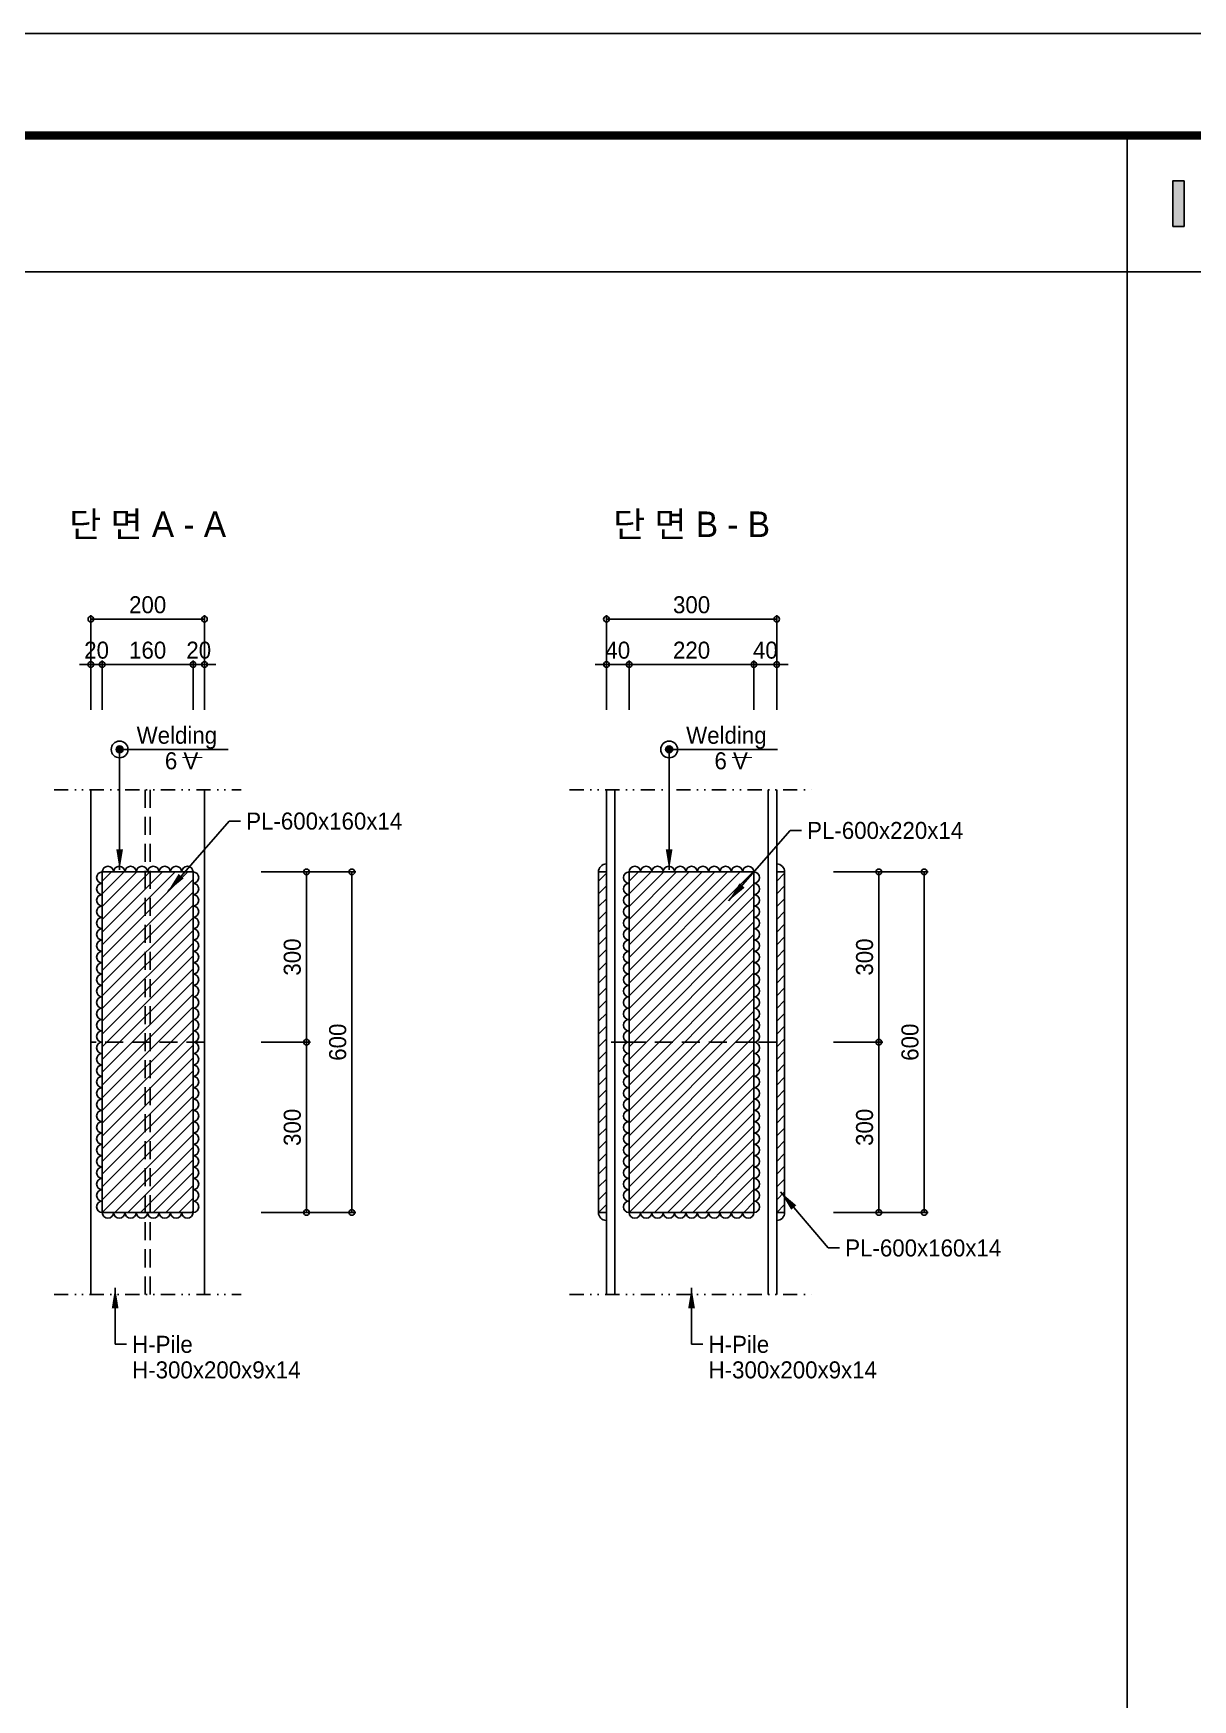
# Model space of a CAD drawing. Header units: millimetres. Extents: x 1073475 to 2890243, y -1340830 to -367733.
# Drawn here: x 2715653 to 2717696, y -370669 to -367733 of the extents above; entities that cross this region are included whole.
import ezdxf
from ezdxf.enums import TextEntityAlignment as Align

# ---------------------------------------------------------------- set-up
doc = ezdxf.new("R2010")
doc.units = ezdxf.units.MM
doc.header["$LTSCALE"] = 50
doc.header["$PDMODE"] = 3
doc.header["$PDSIZE"] = 100
doc.linetypes.add('DIVIDE', pattern=[1.25, 0.5, -0.25, 0, -0.25, 0, -0.25])
doc.linetypes.add('HIDDEN', pattern=[9.525, 6.35, -3.175])
doc.layers.get('Defpoints').update_dxf_attribs({"color": 151})
for name, color, linetype in [('11', 11, 'Continuous'), ('C-CEN-DI', 1, 'DIVIDE'), ('C-CEN-HI', 1, 'HIDDEN'), ('C-DIM', 7, 'Continuous'), ('C-li', 41, 'Continuous'), ('C-PLATE', 135, 'Continuous'), ('C-TT', 9, 'Continuous'), ('C-WALE-1', 3, 'Continuous'), ('C-WALE-2', 1, 'Continuous'), ('C-WELDING', 41, 'Continuous'), ('TEX', 3, 'Continuous'), ('TEXT', 3, 'Continuous'), ('TITLE-2', 3, 'Continuous')]:
    doc.layers.add(name, color=color, linetype=linetype)
doc.styles.add('RXHG', font='arial.ttf')
doc.styles.add('돋움', font='')
doc.styles.get('돋움').set_extended_font_data('Dotum')
doc.dimstyles.new('SAM-LE-LE-상', dxfattribs={"dimscale": 0.1, "dimtxt": 300, "dimasz": 360, "dimexe": 70, "dimexo": 0, "dimgap": 100, "dimtad": 1, "dimdec": 0, "dimzin": 0, "dimdsep": 46, "dimlunit": 6, "dimtxsty": '돋움', "dimblk": 'NONE', "dimcen": 100, "dimclrd": 8, "dimclre": 8, "dimclrt": 256, "dimadec": 0, "dimazin": 0, "dimtfac": 1, "dimtdec": 0, "dimtix": 1, "dimtmove": 2, "dimatfit": 3, "dimfxl": 70, "dimtolj": 1, "dimtzin": 0, "dimlwd": -1, "dimlwe": -1, "dimarcsym": 0})
doc.dimstyles.new('SAM-상', dxfattribs={"dimscale": 0.1, "dimtxt": 300, "dimasz": 100, "dimexe": 70, "dimexo": 0, "dimgap": 100, "dimtad": 1, "dimdec": 0, "dimzin": 0, "dimdsep": 46, "dimlunit": 6, "dimtxsty": '돋움', "dimblk": 'ORIGIN', "dimcen": 100, "dimclrd": 8, "dimclre": 8, "dimclrt": 1, "dimadec": 0, "dimazin": 0, "dimtfac": 1, "dimtdec": 0, "dimtix": 1, "dimtmove": 2, "dimatfit": 3, "dimfxl": 70, "dimtolj": 1, "dimtzin": 0, "dimlwd": -1, "dimlwe": -1, "dimarcsym": 0})

# ---------------------------------------------------------------- blocks, each defined once
blk = doc.blocks.new('dbox')
at = {"layer": '11'}
blk.add_line((4288, 57600), (81088, 57600), dxfattribs=at)
at = {"layer": '11', "const_width": 150}
blk.add_lwpolyline([(81088, 1800), (4288, 1800), (4288, 57600), (81088, 57600)], close=True, dxfattribs=at)
at = {"layer": 'TEXT', "color": 7}
blk.add_line((0, 59400), (84100, 59400), dxfattribs=at)
at = {"layer": 'TEX', "color": 6, "linetype": 'Continuous', "style": 'RXHG', "width": 1}
for tag, p in [('일자', (76628, 15972)), ('축척', (76628, 13925)), ('설계번호', (76684, 12170))]:
    blk.add_attdef(tag, p, '', height=300, dxfattribs=at)
at = {"layer": 'TEX', "color": 7, "linetype": 'Continuous', "style": 'RXHG', "width": 1}
blk.add_attdef('파일명', (81840, 4453), '', height=300, rotation=90, dxfattribs=at)
at = {"layer": 'TEX', "linetype": 'Continuous', "style": 'RXHG', "width": 1}
for tag, p in [('도면명-1', (77799, 3389)), ('도면명-2', (77799, 2662))]:
    blk.add_attdef(tag, text='', height=400, dxfattribs=at).set_placement(p, align=Align.CENTER)
blk = doc.blocks.new('_Origin')
at = {"color": 0, "linetype": 'ByBlock', "lineweight": -2}
blk.add_line((0, 0), (-1, 0), dxfattribs=at)
blk.add_circle((0, 0), 0.5, dxfattribs=at)
blk = doc.blocks.new('*D320')
at = {"layer": 'C-DIM', "color": 8, "transparency": 16777216}
for p, q in [((2716653, -368845.1), (2716643, -368845.1)), ((2716663, -368925.1), (2716663, -368838.1)), ((2716663, -368845.1), (2716703, -368845.1)), ((2716703, -368925.1), (2716703, -368838.1)), ((2716713, -368845.1), (2716723, -368845.1))]:
    blk.add_line(p, q, dxfattribs=at)
at = {"layer": 'Defpoints', "color": 0, "transparency": 16777216}
for p in [(2716703, -368845.1), (2716663, -368925.1), (2716703, -368925.1)]:
    blk.add_point(p, dxfattribs=at)
at = {"layer": 'C-DIM', "color": 8, "transparency": 16777216, "xscale": 10, "yscale": 10, "zscale": 10}
blk.add_blockref('_Origin', (2716663, -368845.1), dxfattribs=at)
at = {"layer": 'C-DIM', "color": 8, "transparency": 16777216, "xscale": 10, "yscale": 10, "zscale": 10, "rotation": 180}
blk.add_blockref('_Origin', (2716703, -368845.1), dxfattribs=at)
at = {"layer": 'C-DIM', "color": 1, "transparency": 16777216, "insert": (2716683, -368820), "char_height": 30, "attachment_point": 5, "style": '돋움'}
blk.add_mtext('\\A1;40', dxfattribs=at)
blk = doc.blocks.new('*D321')
at = {"layer": 'C-DIM', "color": 8, "transparency": 16777216}
for p, q in [((2716703, -368925.1), (2716703, -368838.1)), ((2716713, -368845.1), (2716913, -368845.1)), ((2716923, -368925.1), (2716923, -368838.1))]:
    blk.add_line(p, q, dxfattribs=at)
at = {"layer": 'Defpoints', "color": 0, "transparency": 16777216}
for p in [(2716923, -368845.1), (2716703, -368925.1), (2716923, -368925.1)]:
    blk.add_point(p, dxfattribs=at)
at = {"layer": 'C-DIM', "color": 8, "transparency": 16777216, "xscale": 10, "yscale": 10, "zscale": 10, "rotation": 180}
blk.add_blockref('_Origin', (2716703, -368845.1), dxfattribs=at)
at = {"layer": 'C-DIM', "color": 8, "transparency": 16777216, "xscale": 10, "yscale": 10, "zscale": 10}
blk.add_blockref('_Origin', (2716923, -368845.1), dxfattribs=at)
at = {"layer": 'C-DIM', "color": 1, "transparency": 16777216, "insert": (2716813, -368820), "char_height": 30, "attachment_point": 5, "style": '돋움'}
blk.add_mtext('\\A1;220', dxfattribs=at)
blk = doc.blocks.new('*D322')
at = {"layer": 'C-DIM', "color": 8, "transparency": 16777216}
for p, q in [((2716913, -368845.1), (2716903, -368845.1)), ((2716923, -368925.1), (2716923, -368838.1)), ((2716923, -368845.1), (2716963, -368845.1)), ((2716963, -368925.1), (2716963, -368838.1)), ((2716973, -368845.1), (2716983, -368845.1))]:
    blk.add_line(p, q, dxfattribs=at)
at = {"layer": 'Defpoints', "color": 0, "transparency": 16777216}
for p in [(2716963, -368845.1), (2716923, -368925.1), (2716963, -368925.1)]:
    blk.add_point(p, dxfattribs=at)
at = {"layer": 'C-DIM', "color": 8, "transparency": 16777216, "xscale": 10, "yscale": 10, "zscale": 10}
blk.add_blockref('_Origin', (2716923, -368845.1), dxfattribs=at)
at = {"layer": 'C-DIM', "color": 8, "transparency": 16777216, "xscale": 10, "yscale": 10, "zscale": 10, "rotation": 180}
blk.add_blockref('_Origin', (2716963, -368845.1), dxfattribs=at)
at = {"layer": 'C-DIM', "color": 1, "transparency": 16777216, "insert": (2716943, -368820), "char_height": 30, "attachment_point": 5, "style": '돋움'}
blk.add_mtext('\\A1;40', dxfattribs=at)
blk = doc.blocks.new('*D323')
at = {"layer": 'C-DIM', "color": 8, "transparency": 16777216}
for p, q in [((2716663, -368845.1), (2716663, -368758.1)), ((2716673, -368765.1), (2716953, -368765.1)), ((2716963, -368845.1), (2716963, -368758.1))]:
    blk.add_line(p, q, dxfattribs=at)
at = {"layer": 'Defpoints', "color": 0, "transparency": 16777216}
for p in [(2716963, -368765.1), (2716663, -368845.1), (2716963, -368845.1)]:
    blk.add_point(p, dxfattribs=at)
at = {"layer": 'C-DIM', "color": 8, "transparency": 16777216, "xscale": 10, "yscale": 10, "zscale": 10, "rotation": 180}
blk.add_blockref('_Origin', (2716663, -368765.1), dxfattribs=at)
at = {"layer": 'C-DIM', "color": 8, "transparency": 16777216, "xscale": 10, "yscale": 10, "zscale": 10}
blk.add_blockref('_Origin', (2716963, -368765.1), dxfattribs=at)
at = {"layer": 'C-DIM', "color": 1, "transparency": 16777216, "insert": (2716813, -368740), "char_height": 30, "attachment_point": 5, "style": '돋움'}
blk.add_mtext('\\A1;300', dxfattribs=at)
blk = doc.blocks.new('*D324')
at = {"layer": 'C-DIM', "color": 8, "transparency": 16777216}
for p, q in [((2717063, -369210.5), (2717150, -369210.5)), ((2717143, -369220.5), (2717143, -369500.5)), ((2717063, -369510.5), (2717150, -369510.5))]:
    blk.add_line(p, q, dxfattribs=at)
at = {"layer": 'Defpoints', "color": 0, "transparency": 16777216}
for p in [(2717063, -369210.5), (2717063, -369510.5), (2717143, -369510.5)]:
    blk.add_point(p, dxfattribs=at)
at = {"layer": 'C-DIM', "color": 8, "transparency": 16777216, "xscale": 10, "yscale": 10, "zscale": 10}
for p, rotation in [((2717143, -369210.5), 90), ((2717143, -369510.5), 270)]:
    blk.add_blockref('_Origin', p, dxfattribs=dict(at, rotation=rotation))
at = {"layer": 'C-DIM', "color": 1, "transparency": 16777216, "insert": (2717118, -369360.5), "char_height": 30, "attachment_point": 5, "rotation": 90, "style": '돋움'}
blk.add_mtext('\\A1;300', dxfattribs=at)
blk = doc.blocks.new('*D325')
at = {"layer": 'C-DIM', "color": 8, "transparency": 16777216}
for p, q in [((2717063, -369510.5), (2717150, -369510.5)), ((2717143, -369520.5), (2717143, -369800.5)), ((2717063, -369810.5), (2717150, -369810.5))]:
    blk.add_line(p, q, dxfattribs=at)
at = {"layer": 'Defpoints', "color": 0, "transparency": 16777216}
for p in [(2717063, -369510.5), (2717063, -369810.5), (2717143, -369810.5)]:
    blk.add_point(p, dxfattribs=at)
at = {"layer": 'C-DIM', "color": 8, "transparency": 16777216, "xscale": 10, "yscale": 10, "zscale": 10}
for p, rotation in [((2717143, -369510.5), 90), ((2717143, -369810.5), 270)]:
    blk.add_blockref('_Origin', p, dxfattribs=dict(at, rotation=rotation))
at = {"layer": 'C-DIM', "color": 1, "transparency": 16777216, "insert": (2717118, -369660.5), "char_height": 30, "attachment_point": 5, "rotation": 90, "style": '돋움'}
blk.add_mtext('\\A1;300', dxfattribs=at)
blk = doc.blocks.new('*D326')
at = {"layer": 'C-DIM', "color": 8, "transparency": 16777216}
for p, q in [((2717143, -369210.5), (2717230, -369210.5)), ((2717223, -369220.5), (2717223, -369800.5)), ((2717143, -369810.5), (2717230, -369810.5))]:
    blk.add_line(p, q, dxfattribs=at)
at = {"layer": 'Defpoints', "color": 0, "transparency": 16777216}
for p in [(2717143, -369210.5), (2717143, -369810.5), (2717223, -369810.5)]:
    blk.add_point(p, dxfattribs=at)
at = {"layer": 'C-DIM', "color": 8, "transparency": 16777216, "xscale": 10, "yscale": 10, "zscale": 10}
for p, rotation in [((2717223, -369210.5), 90), ((2717223, -369810.5), 270)]:
    blk.add_blockref('_Origin', p, dxfattribs=dict(at, rotation=rotation))
at = {"layer": 'C-DIM', "color": 1, "transparency": 16777216, "insert": (2717198, -369510.5), "char_height": 30, "attachment_point": 5, "rotation": 90, "style": '돋움'}
blk.add_mtext('\\A1;600', dxfattribs=at)
blk = doc.blocks.new('*D327')
at = {"layer": 'C-DIM', "color": 8, "transparency": 16777216}
for p, q in [((2715744.5, -368845.1), (2715734.5, -368845.1)), ((2715754.5, -368925.1), (2715754.5, -368838.1)), ((2715754.5, -368845.1), (2715774.5, -368845.1)), ((2715774.5, -368925.1), (2715774.5, -368838.1)), ((2715784.5, -368845.1), (2715794.5, -368845.1))]:
    blk.add_line(p, q, dxfattribs=at)
at = {"layer": 'Defpoints', "color": 0, "transparency": 16777216}
for p in [(2715774.5, -368845.1), (2715754.5, -368925.1), (2715774.5, -368925.1)]:
    blk.add_point(p, dxfattribs=at)
at = {"layer": 'C-DIM', "color": 8, "transparency": 16777216, "xscale": 10, "yscale": 10, "zscale": 10}
blk.add_blockref('_Origin', (2715754.5, -368845.1), dxfattribs=at)
at = {"layer": 'C-DIM', "color": 8, "transparency": 16777216, "xscale": 10, "yscale": 10, "zscale": 10, "rotation": 180}
blk.add_blockref('_Origin', (2715774.5, -368845.1), dxfattribs=at)
at = {"layer": 'C-DIM', "color": 1, "transparency": 16777216, "insert": (2715764.5, -368820), "char_height": 30, "attachment_point": 5, "style": '돋움'}
blk.add_mtext('\\A1;20', dxfattribs=at)
blk = doc.blocks.new('*D328')
at = {"layer": 'C-DIM', "color": 8, "transparency": 16777216}
for p, q in [((2715774.5, -368925.1), (2715774.5, -368838.1)), ((2715784.5, -368845.1), (2715924.5, -368845.1)), ((2715934.5, -368925.1), (2715934.5, -368838.1))]:
    blk.add_line(p, q, dxfattribs=at)
at = {"layer": 'Defpoints', "color": 0, "transparency": 16777216}
for p in [(2715934.5, -368845.1), (2715774.5, -368925.1), (2715934.5, -368925.1)]:
    blk.add_point(p, dxfattribs=at)
at = {"layer": 'C-DIM', "color": 8, "transparency": 16777216, "xscale": 10, "yscale": 10, "zscale": 10, "rotation": 180}
blk.add_blockref('_Origin', (2715774.5, -368845.1), dxfattribs=at)
at = {"layer": 'C-DIM', "color": 8, "transparency": 16777216, "xscale": 10, "yscale": 10, "zscale": 10}
blk.add_blockref('_Origin', (2715934.5, -368845.1), dxfattribs=at)
at = {"layer": 'C-DIM', "color": 1, "transparency": 16777216, "insert": (2715854.5, -368820), "char_height": 30, "attachment_point": 5, "style": '돋움'}
blk.add_mtext('\\A1;160', dxfattribs=at)
blk = doc.blocks.new('*D329')
at = {"layer": 'C-DIM', "color": 8, "transparency": 16777216}
for p, q in [((2715924.5, -368845.1), (2715914.5, -368845.1)), ((2715934.5, -368925.1), (2715934.5, -368838.1)), ((2715934.5, -368845.1), (2715954.5, -368845.1)), ((2715954.5, -368925.1), (2715954.5, -368838.1)), ((2715964.5, -368845.1), (2715974.5, -368845.1))]:
    blk.add_line(p, q, dxfattribs=at)
at = {"layer": 'Defpoints', "color": 0, "transparency": 16777216}
for p in [(2715954.5, -368845.1), (2715934.5, -368925.1), (2715954.5, -368925.1)]:
    blk.add_point(p, dxfattribs=at)
at = {"layer": 'C-DIM', "color": 8, "transparency": 16777216, "xscale": 10, "yscale": 10, "zscale": 10}
blk.add_blockref('_Origin', (2715934.5, -368845.1), dxfattribs=at)
at = {"layer": 'C-DIM', "color": 8, "transparency": 16777216, "xscale": 10, "yscale": 10, "zscale": 10, "rotation": 180}
blk.add_blockref('_Origin', (2715954.5, -368845.1), dxfattribs=at)
at = {"layer": 'C-DIM', "color": 1, "transparency": 16777216, "insert": (2715944.5, -368820), "char_height": 30, "attachment_point": 5, "style": '돋움'}
blk.add_mtext('\\A1;20', dxfattribs=at)
blk = doc.blocks.new('*D330')
at = {"layer": 'C-DIM', "color": 8, "transparency": 16777216}
for p, q in [((2715754.5, -368845.1), (2715754.5, -368758.1)), ((2715764.5, -368765.1), (2715944.5, -368765.1)), ((2715954.5, -368845.1), (2715954.5, -368758.1))]:
    blk.add_line(p, q, dxfattribs=at)
at = {"layer": 'Defpoints', "color": 0, "transparency": 16777216}
for p in [(2715954.5, -368765.1), (2715754.5, -368845.1), (2715954.5, -368845.1)]:
    blk.add_point(p, dxfattribs=at)
at = {"layer": 'C-DIM', "color": 8, "transparency": 16777216, "xscale": 10, "yscale": 10, "zscale": 10, "rotation": 180}
blk.add_blockref('_Origin', (2715754.5, -368765.1), dxfattribs=at)
at = {"layer": 'C-DIM', "color": 8, "transparency": 16777216, "xscale": 10, "yscale": 10, "zscale": 10}
blk.add_blockref('_Origin', (2715954.5, -368765.1), dxfattribs=at)
at = {"layer": 'C-DIM', "color": 1, "transparency": 16777216, "insert": (2715854.5, -368740), "char_height": 30, "attachment_point": 5, "style": '돋움'}
blk.add_mtext('\\A1;200', dxfattribs=at)
blk = doc.blocks.new('*D331')
at = {"layer": 'C-DIM', "color": 8, "transparency": 16777216}
for p, q in [((2716054.5, -369210.5), (2716141.5, -369210.5)), ((2716134.5, -369220.5), (2716134.5, -369500.5)), ((2716054.5, -369510.5), (2716141.5, -369510.5))]:
    blk.add_line(p, q, dxfattribs=at)
at = {"layer": 'Defpoints', "color": 0, "transparency": 16777216}
for p in [(2716054.5, -369210.5), (2716054.5, -369510.5), (2716134.5, -369510.5)]:
    blk.add_point(p, dxfattribs=at)
at = {"layer": 'C-DIM', "color": 8, "transparency": 16777216, "xscale": 10, "yscale": 10, "zscale": 10}
for p, rotation in [((2716134.5, -369210.5), 90), ((2716134.5, -369510.5), 270)]:
    blk.add_blockref('_Origin', p, dxfattribs=dict(at, rotation=rotation))
at = {"layer": 'C-DIM', "color": 1, "transparency": 16777216, "insert": (2716109.5, -369360.5), "char_height": 30, "attachment_point": 5, "rotation": 90, "style": '돋움'}
blk.add_mtext('\\A1;300', dxfattribs=at)
blk = doc.blocks.new('*D332')
at = {"layer": 'C-DIM', "color": 8, "transparency": 16777216}
for p, q in [((2716054.5, -369510.5), (2716141.5, -369510.5)), ((2716134.5, -369520.5), (2716134.5, -369800.5)), ((2716054.5, -369810.5), (2716141.5, -369810.5))]:
    blk.add_line(p, q, dxfattribs=at)
at = {"layer": 'Defpoints', "color": 0, "transparency": 16777216}
for p in [(2716054.5, -369510.5), (2716054.5, -369810.5), (2716134.5, -369810.5)]:
    blk.add_point(p, dxfattribs=at)
at = {"layer": 'C-DIM', "color": 8, "transparency": 16777216, "xscale": 10, "yscale": 10, "zscale": 10}
for p, rotation in [((2716134.5, -369510.5), 90), ((2716134.5, -369810.5), 270)]:
    blk.add_blockref('_Origin', p, dxfattribs=dict(at, rotation=rotation))
at = {"layer": 'C-DIM', "color": 1, "transparency": 16777216, "insert": (2716109.5, -369660.5), "char_height": 30, "attachment_point": 5, "rotation": 90, "style": '돋움'}
blk.add_mtext('\\A1;300', dxfattribs=at)
blk = doc.blocks.new('*D333')
at = {"layer": 'C-DIM', "color": 8, "transparency": 16777216}
for p, q in [((2716134.5, -369210.5), (2716221.5, -369210.5)), ((2716214.5, -369220.5), (2716214.5, -369800.5)), ((2716134.5, -369810.5), (2716221.5, -369810.5))]:
    blk.add_line(p, q, dxfattribs=at)
at = {"layer": 'Defpoints', "color": 0, "transparency": 16777216}
for p in [(2716134.5, -369210.5), (2716134.5, -369810.5), (2716214.5, -369810.5)]:
    blk.add_point(p, dxfattribs=at)
at = {"layer": 'C-DIM', "color": 8, "transparency": 16777216, "xscale": 10, "yscale": 10, "zscale": 10}
for p, rotation in [((2716214.5, -369210.5), 90), ((2716214.5, -369810.5), 270)]:
    blk.add_blockref('_Origin', p, dxfattribs=dict(at, rotation=rotation))
at = {"layer": 'C-DIM', "color": 1, "transparency": 16777216, "insert": (2716189.5, -369510.5), "char_height": 30, "attachment_point": 5, "rotation": 90, "style": '돋움'}
blk.add_mtext('\\A1;600', dxfattribs=at)
blk = doc.blocks.new('_None')

msp = doc.modelspace()

# ---------------------------------------------------------------- hatches: boundary and pattern name
at = {"layer": 'C-DIM'}
h = msp.add_hatch(color=1, dxfattribs=at)
edge = h.paths.add_edge_path()
edge.add_arc((2715805.1, -368994.7), 6.17, 0, 360)
h = msp.add_hatch(color=1, dxfattribs=at)
edge = h.paths.add_edge_path()
edge.add_arc((2716773.5, -368994.7), 6.17, 0, 360)
at = {"layer": 'C-PLATE'}
h = msp.add_hatch(dxfattribs=at)
h.set_pattern_fill('ANSI31', color=256, scale=5, style=0)
h.set_pattern_definition([(45, (2715774.512, -369810.46), (-11.2253, 11.2253), [])])
h.paths.add_polyline_path([(2715774.5, -369210.5), (2715934.5, -369210.5), (2715934.5, -369810.5), (2715774.5, -369810.5)])
h = msp.add_hatch(dxfattribs=at)
h.set_pattern_fill('ANSI31', color=256, scale=5, style=0)
h.set_pattern_definition([(45, (2716648.995, -369810.46), (-11.2253, 11.2253), [])])
h.paths.add_polyline_path([(2716649, -369210.5), (2716663, -369210.5), (2716663, -369810.5), (2716649, -369810.5)])
h = msp.add_hatch(dxfattribs=at)
h.set_pattern_fill('ANSI31', color=256, scale=5, style=0)
h.set_pattern_definition([(45, (2716702.995, -369810.46), (-11.22532, 11.22532), [])])
h.paths.add_polyline_path([(2716703, -369210.5), (2716923, -369210.5), (2716923, -369810.5), (2716703, -369810.5)])
h = msp.add_hatch(dxfattribs=at)
h.set_pattern_fill('ANSI31', color=256, scale=5, style=0)
h.set_pattern_definition([(45, (2716962.995, -369810.46), (-11.2253, 11.2253), [])])
h.paths.add_polyline_path([(2716977, -369210.5), (2716963, -369210.5), (2716963, -369810.5), (2716977, -369810.5)])
at = {"layer": 'TITLE-2'}
msp.add_hatch(color=2, dxfattribs=at).paths.add_polyline_path([(2717660.9, -368073.1), (2717680.9, -368073.1), (2717680.9, -367993.1), (2717660.9, -367993.1)])

# ---------------------------------------------------------------- linework, layer by layer
at = {"layer": 'C-CEN-DI', "linetype": 'DIVIDE'}
for p, q in [((2715689.6, -369065.8), (2716019.4, -369065.8)), ((2716598.1, -369065.8), (2717027.9, -369065.8)), ((2715689.6, -369955.1), (2716019.4, -369955.1)), ((2716598.1, -369955.1), (2717027.9, -369955.1))]:
    msp.add_line(p, q, dxfattribs=at)
at = {"layer": 'C-CEN-HI', "ltscale": 0.1}
for p, q in [((2715850, -369065.8), (2715850, -369955.1)), ((2715859, -369065.8), (2715859, -369955.1)), ((2715954.5, -369510.5), (2715754.5, -369510.5)), ((2716703, -369510.5), (2716663, -369510.5)), ((2716923, -369510.5), (2716703, -369510.5)), ((2716963, -369510.5), (2716923, -369510.5))]:
    msp.add_line(p, q, dxfattribs=at)
at = {"layer": 'C-DIM', "color": 1, "const_width": 2}
for points in [[(2715915.8, -369008.9), (2715951.1, -369008.9)], [(2716884.2, -369008.9), (2716919.6, -369008.9)]]:
    msp.add_lwpolyline(points, dxfattribs=at)
at = {"layer": 'C-DIM', "color": 1}
for centre, radius in [((2715805.1, -368994.7), 14.8), ((2715805.1, -368994.7), 6.17), ((2716773.5, -368994.7), 14.8), ((2716773.5, -368994.7), 6.17)]:
    msp.add_circle(centre, radius, dxfattribs=at)
at = {"layer": 'C-li'}
for p, q in [((2717580.9, -367913.1), (2717580.9, -373493.1)), ((2714061.6, -368153.1), (2721100.3, -368153.1))]:
    msp.add_line(p, q, dxfattribs=at)
at = {"layer": 'C-PLATE'}
for points in [[(2715774.5, -369210.5), (2715934.5, -369210.5), (2715934.5, -369810.5), (2715774.5, -369810.5)], [(2716649, -369210.5), (2716663, -369210.5), (2716663, -369810.5), (2716649, -369810.5)], [(2716703, -369210.5), (2716923, -369210.5), (2716923, -369810.5), (2716703, -369810.5)], [(2716977, -369210.5), (2716963, -369210.5), (2716963, -369810.5), (2716977, -369810.5)]]:
    msp.add_lwpolyline(points, close=True, dxfattribs=at)
at = {"layer": 'C-WALE-1'}
for p, q in [((2715754.5, -369065.8), (2715754.5, -369955.1)), ((2715954.5, -369065.8), (2715954.5, -369955.1)), ((2716663, -369065.8), (2716663, -369955.1)), ((2716963, -369065.8), (2716963, -369955.1))]:
    msp.add_line(p, q, dxfattribs=at)
at = {"layer": 'C-WALE-2'}
for p, q in [((2716678, -369065.8), (2716678, -369955.1)), ((2716948, -369065.8), (2716948, -369955.1))]:
    msp.add_line(p, q, dxfattribs=at)
at = {"layer": 'C-WELDING'}
for centre, radius, start, end in [((2715784.5, -369210.5), 10, 0, 180), ((2715804.5, -369210.5), 10, 0, 180), ((2715824.5, -369210.5), 10, 0, 180), ((2715844.5, -369210.5), 10, 0, 180), ((2715864.5, -369210.5), 10, 0, 180), ((2715884.5, -369210.5), 10, 0, 180), ((2715904.5, -369210.5), 10, 0, 180), ((2715924.5, -369210.5), 10, 0, 180), ((2716663, -369210.5), 14, 91.2377, 180), ((2716713, -369210.5), 10, 0, 180), ((2716733, -369210.5), 10, 0, 180), ((2716753, -369210.5), 10, 0, 180), ((2716773, -369210.5), 10, 0, 180), ((2716793, -369210.5), 10, 0, 180), ((2716813, -369210.5), 10, 0, 180), ((2716833, -369210.5), 10, 0, 180), ((2716853, -369210.5), 10, 0, 180), ((2716873, -369210.5), 10, 0, 180), ((2716893, -369210.5), 10, 0, 180), ((2716913, -369210.5), 10, 0, 180), ((2716963, -369210.5), 14, 0, 88.7623), ((2715774.5, -369220.5), 10, 90, 270), ((2715774.5, -369240.5), 10, 90, 270), ((2715934.5, -369220.5), 10, 270, 90), ((2715934.5, -369240.5), 10, 270, 90), ((2716703, -369220.5), 10, 90, 270), ((2716703, -369240.5), 10, 90, 270), ((2716923, -369220.5), 10, 270, 90), ((2716923, -369240.5), 10, 270, 90), ((2715774.5, -369260.5), 10, 90, 270), ((2715934.5, -369260.5), 10, 270, 90), ((2716703, -369260.5), 10, 90, 270), ((2716923, -369260.5), 10, 270, 90), ((2715774.5, -369280.5), 10, 90, 270), ((2715774.5, -369300.5), 10, 90, 270), ((2715934.5, -369280.5), 10, 270, 90), ((2715934.5, -369300.5), 10, 270, 90), ((2716703, -369280.5), 10, 90, 270), ((2716703, -369300.5), 10, 90, 270), ((2716923, -369280.5), 10, 270, 90), ((2716923, -369300.5), 10, 270, 90), ((2715774.5, -369320.5), 10, 90, 270), ((2715934.5, -369320.5), 10, 270, 90), ((2716703, -369320.5), 10, 90, 270), ((2716923, -369320.5), 10, 270, 90), ((2715774.5, -369340.5), 10, 90, 270), ((2715774.5, -369360.5), 10, 90, 270), ((2715934.5, -369340.5), 10, 270, 90), ((2715934.5, -369360.5), 10, 270, 90), ((2716703, -369340.5), 10, 90, 270), ((2716703, -369360.5), 10, 90, 270), ((2716923, -369340.5), 10, 270, 90), ((2716923, -369360.5), 10, 270, 90), ((2715774.5, -369380.5), 10, 90, 270), ((2715934.5, -369380.5), 10, 270, 90), ((2716703, -369380.5), 10, 90, 270), ((2716923, -369380.5), 10, 270, 90), ((2715774.5, -369400.5), 10, 90, 270), ((2715774.5, -369420.5), 10, 90, 270), ((2715934.5, -369400.5), 10, 270, 90), ((2715934.5, -369420.5), 10, 270, 90), ((2716703, -369400.5), 10, 90, 270), ((2716703, -369420.5), 10, 90, 270), ((2716923, -369400.5), 10, 270, 90), ((2716923, -369420.5), 10, 270, 90), ((2715774.5, -369440.5), 10, 90, 270), ((2715934.5, -369440.5), 10, 270, 90), ((2716703, -369440.5), 10, 90, 270), ((2716923, -369440.5), 10, 270, 90), ((2715774.5, -369460.5), 10, 90, 270), ((2715774.5, -369480.5), 10, 90, 270), ((2715934.5, -369460.5), 10, 270, 90), ((2715934.5, -369480.5), 10, 270, 90), ((2716703, -369460.5), 10, 90, 270), ((2716703, -369480.5), 10, 90, 270), ((2716923, -369460.5), 10, 270, 90), ((2716923, -369480.5), 10, 270, 90), ((2715774.5, -369500.5), 10, 90, 270), ((2715934.5, -369500.5), 10, 270, 90), ((2716703, -369500.5), 10, 90, 270), ((2716923, -369500.5), 10, 270, 90), ((2715774.5, -369520.5), 10, 90, 270), ((2715934.5, -369520.5), 10, 270, 90), ((2716703, -369520.5), 10, 90, 270), ((2716923, -369520.5), 10, 270, 90), ((2715774.5, -369540.5), 10, 90, 270), ((2715774.5, -369560.5), 10, 90, 270), ((2715934.5, -369540.5), 10, 270, 90), ((2715934.5, -369560.5), 10, 270, 90), ((2716703, -369540.5), 10, 90, 270), ((2716703, -369560.5), 10, 90, 270), ((2716923, -369540.5), 10, 270, 90), ((2716923, -369560.5), 10, 270, 90), ((2715774.5, -369580.5), 10, 90, 270), ((2715934.5, -369580.5), 10, 270, 90), ((2716703, -369580.5), 10, 90, 270), ((2716923, -369580.5), 10, 270, 90), ((2715774.5, -369600.5), 10, 90, 270), ((2715774.5, -369620.5), 10, 90, 270), ((2715934.5, -369600.5), 10, 270, 90), ((2715934.5, -369620.5), 10, 270, 90), ((2716703, -369600.5), 10, 90, 270), ((2716703, -369620.5), 10, 90, 270), ((2716923, -369600.5), 10, 270, 90), ((2716923, -369620.5), 10, 270, 90), ((2715774.5, -369640.5), 10, 90, 270), ((2715934.5, -369640.5), 10, 270, 90), ((2716703, -369640.5), 10, 90, 270), ((2716923, -369640.5), 10, 270, 90), ((2715774.5, -369660.5), 10, 90, 270), ((2715774.5, -369680.5), 10, 90, 270), ((2715934.5, -369660.5), 10, 270, 90), ((2715934.5, -369680.5), 10, 270, 90), ((2716703, -369660.5), 10, 90, 270), ((2716703, -369680.5), 10, 90, 270), ((2716923, -369660.5), 10, 270, 90), ((2716923, -369680.5), 10, 270, 90), ((2715774.5, -369700.5), 10, 90, 270), ((2715934.5, -369700.5), 10, 270, 90), ((2716703, -369700.5), 10, 90, 270), ((2716923, -369700.5), 10, 270, 90), ((2715774.5, -369720.5), 10, 90, 270), ((2715774.5, -369740.5), 10, 90, 270), ((2715934.5, -369720.5), 10, 270, 90), ((2715934.5, -369740.5), 10, 270, 90), ((2716703, -369720.5), 10, 90, 270), ((2716703, -369740.5), 10, 90, 270), ((2716923, -369720.5), 10, 270, 90), ((2716923, -369740.5), 10, 270, 90), ((2715774.5, -369760.5), 10, 90, 270), ((2715934.5, -369760.5), 10, 270, 90), ((2716703, -369760.5), 10, 90, 270), ((2716923, -369760.5), 10, 270, 90), ((2715774.5, -369780.5), 10, 90, 270), ((2715774.5, -369800.5), 10, 90, 270), ((2715934.5, -369780.5), 10, 270, 90), ((2715934.5, -369800.5), 10, 270, 90), ((2716703, -369780.5), 10, 90, 270), ((2716703, -369800.5), 10, 90, 270), ((2716923, -369780.5), 10, 270, 90), ((2716923, -369800.5), 10, 270, 90), ((2715784.5, -369810.5), 10, 180, 0), ((2715804.5, -369810.5), 10, 180, 0), ((2715824.5, -369810.5), 10, 180, 0), ((2715844.5, -369810.5), 10, 180, 0), ((2715864.5, -369810.5), 10, 180, 0), ((2715884.5, -369810.5), 10, 180, 0), ((2715904.5, -369810.5), 10, 180, 0), ((2715924.5, -369810.5), 10, 180, 0), ((2716663, -369810.5), 14, 180, 268.7623), ((2716713, -369810.5), 10, 180, 0), ((2716733, -369810.5), 10, 180, 0), ((2716753, -369810.5), 10, 180, 0), ((2716773, -369810.5), 10, 180, 0), ((2716793, -369810.5), 10, 180, 0), ((2716813, -369810.5), 10, 180, 0), ((2716833, -369810.5), 10, 180, 0), ((2716853, -369810.5), 10, 180, 0), ((2716873, -369810.5), 10, 180, 0), ((2716893, -369810.5), 10, 180, 0), ((2716913, -369810.5), 10, 180, 0), ((2716963, -369810.5), 14, 271.2377, 0)]:
    msp.add_arc(centre, radius, start, end, dxfattribs=at)
at = {"layer": 'TITLE-2', "color": 2}
msp.add_lwpolyline([(2717660.9, -368073.1), (2717660.9, -367993.1), (2717680.9, -367993.1), (2717680.9, -368073.1)], close=True, dxfattribs=at)

# ---------------------------------------------------------------- block references
at = {"xscale": 0.1, "yscale": 0.1, "zscale": 0.1}
msp.add_blockref('dbox', (2713632.7, -373673.1), dxfattribs=at)

# ---------------------------------------------------------------- texts
at = {"layer": 'C-DIM', "color": 1, "style": '돋움'}
for s, p in [('Welding', (2715835.1, -368969.7)), ('Welding', (2716803.5, -368969.7)), ('PL-600x160x14', (2716028.2, -369120.9)), ('PL-600x220x14', (2717016.7, -369137.4)), ('PL-600x160x14', (2717083.8, -369873)), ('H-Pile', (2715827.2, -370042.8)), ('H-Pile', (2716843, -370042.8)), ('H-300x200x9x14', (2715827.2, -370087.8)), ('H-300x200x9x14', (2716843, -370087.8))]:
    msp.add_text(s, height=30, dxfattribs=at).set_placement(p, align=Align.MIDDLE_LEFT)
for p in [(2715914.3, -369014.7), (2716882.8, -369014.7)]:
    msp.add_text('6 V', height=30, dxfattribs=at).set_placement(p, align=Align.MIDDLE_CENTER)
at = {"layer": 'C-TT', "style": '돋움'}
for s, p in [('단 면 A - A', (2715854.5, -368596.9)), ('단 면 B - B', (2716813, -368596.9))]:
    msp.add_text(s, height=45, dxfattribs=at).set_placement(p, align=Align.MIDDLE)

# ---------------------------------------------------------------- dimensions: what is measured, and where the dimension line sits
at = {"layer": 'C-DIM'}
for base, p1, p2, picture, middle in [((2715954.5, -368765.1), (2715754.5, -368845.1), (2715954.5, -368845.1), '*D330', (2715854.5, -368740)), ((2716963, -368765.1), (2716663, -368845.1), (2716963, -368845.1), '*D323', (2716813, -368740)), ((2715774.5, -368845.1), (2715754.5, -368925.1), (2715774.5, -368925.1), '*D327', (2715764.5, -368820)), ((2715934.5, -368845.1), (2715774.5, -368925.1), (2715934.5, -368925.1), '*D328', (2715854.5, -368820)), ((2715954.5, -368845.1), (2715934.5, -368925.1), (2715954.5, -368925.1), '*D329', (2715944.5, -368820)), ((2716703, -368845.1), (2716663, -368925.1), (2716703, -368925.1), '*D320', (2716683, -368820)), ((2716923, -368845.1), (2716703, -368925.1), (2716923, -368925.1), '*D321', (2716813, -368820)), ((2716963, -368845.1), (2716923, -368925.1), (2716963, -368925.1), '*D322', (2716943, -368820))]:
    dim = msp.add_linear_dim(base=base, p1=p1, p2=p2, dimstyle='SAM-상', dxfattribs=at)
    dim.commit()
    dim.dimension.update_dxf_attribs({"geometry": picture, "text_midpoint": middle})
for base, p1, p2, picture, middle in [((2716134.5, -369510.5), (2716054.5, -369210.5), (2716054.5, -369510.5), '*D331', (2716109.5, -369360.5)), ((2716214.5, -369810.5), (2716134.5, -369210.5), (2716134.5, -369810.5), '*D333', (2716189.5, -369510.5)), ((2717143, -369510.5), (2717063, -369210.5), (2717063, -369510.5), '*D324', (2717118, -369360.5)), ((2717223, -369810.5), (2717143, -369210.5), (2717143, -369810.5), '*D326', (2717198, -369510.5)), ((2716134.5, -369810.5), (2716054.5, -369510.5), (2716054.5, -369810.5), '*D332', (2716109.5, -369660.5)), ((2717143, -369810.5), (2717063, -369510.5), (2717063, -369810.5), '*D325', (2717118, -369660.5))]:
    dim = msp.add_linear_dim(base=base, p1=p1, p2=p2, angle=90, dimstyle='SAM-상', dxfattribs=at)
    dim.commit()
    dim.dimension.update_dxf_attribs({"geometry": picture, "text_midpoint": middle})

# ---------------------------------------------------------------- leaders
for points in [[(2715805.1, -369206.7), (2715805.1, -368994.7), (2715996.3, -368994.7)], [(2716773.5, -369206.7), (2716773.5, -368994.7), (2716964.7, -368994.7)], [(2715889.9, -369245), (2715998.2, -369120.9), (2716018.2, -369120.9)], [(2716878.3, -369261.5), (2716986.7, -369137.4), (2717006.7, -369137.4)], [(2716969.8, -369774.4), (2717053.8, -369873), (2717073.8, -369873)], [(2715797.2, -369943.2), (2715797.2, -370042.8), (2715817.2, -370042.8)], [(2716813, -369943.2), (2716813, -370042.8), (2716833, -370042.8)]]:
    msp.add_leader(points, dimstyle='SAM-LE-LE-상', dxfattribs=at)

doc.saveas('drawing.dxf')
